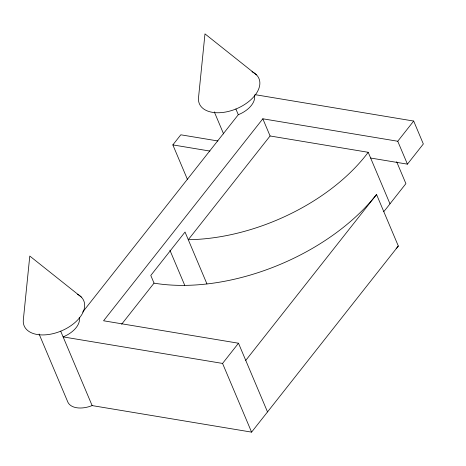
<?xml version="1.0" encoding="UTF-8"?>
<svg xmlns="http://www.w3.org/2000/svg" width="466" height="466" viewBox="0 0 466 466"><rect width="100%" height="100%" fill="white"/><g stroke="black" fill="none" stroke-linecap="round" stroke-linejoin="round"><path stroke-width="0.7" d="M187.431 179.416L172.851 144.897L180.814 134.802L217.896 140.971M82.633 312.127L238.295 114.718A21.785 12.867 -22.9 0 0 254.419 95.157M254.937 94.639L413.68 121.055L423.338 143.977L407.43 164.149L397.754 141.25L262.83 118.795L103.569 320.777L238.493 343.226L267.513 411.927M121.626 324.249L154.036 283.142A169.438 100.068 -22.9 0 0 376.557 194.508L398.325 246.031L251.588 432.128L92.128 405.589A21.785 12.867 -22.9 0 1 67.599 401.506L39.103 334.046M262.83 118.795L270.082 135.973L188.281 239.716A157.176 92.827 -22.9 0 0 368.21 152.3L389.978 203.828A157.176 92.827 -22.9 0 1 383.722 211.657M251.588 432.128L222.567 363.428L238.493 343.226M397.754 141.25L413.68 121.055M245.745 360.404L376.557 194.508M389.978 203.828L405.903 183.627L396.648 161.725M270.082 135.973L368.21 152.3M370.627 158.026L407.43 164.149M172.851 144.897L209.933 151.071M222.567 363.428L63.108 336.889A21.785 12.867 -22.9 0 0 79.232 317.334M256.521 74.904L204.976 33.872L198.487 98.017A32.346 19.106 -22.9 0 0 239.413 107.436A32.346 19.106 -22.9 0 0 251.978 71.747M81.329 297.075L29.783 256.05L23.3 320.189A32.346 19.106 -22.9 0 0 63.755 329.841A32.346 19.106 -22.9 0 0 77.443 294.25M235.878 108.992L238.295 114.718M214.29 111.875L223.598 133.917M206.933 283.881L185.037 232.033L150.792 275.458L154.036 283.142M169.898 250.195L184.676 285.18M60.691 331.163L92.128 405.589M398.325 246.031A169.438 100.068 -22.9 0 1 396.164 248.716"/></g></svg>
